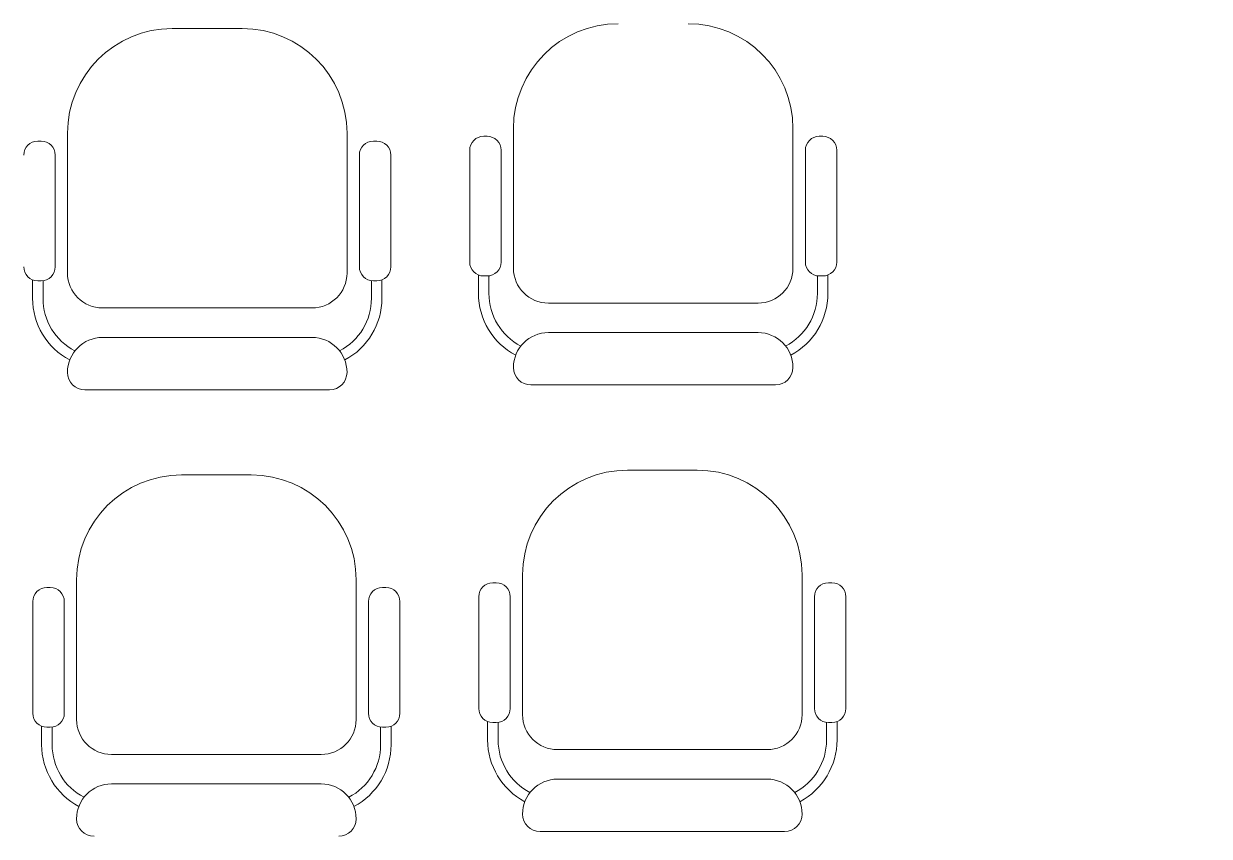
# Model space of a CAD drawing. Header units: millimetres. Extents: x -1911 to 4021, y -174 to 2851.
# Drawn here: x 1119.9 to 1303.1, y 1550.9 to 1676.5 of the extents above; entities that cross this region are included whole.
import ezdxf

# ---------------------------------------------------------------- set-up
doc = ezdxf.new("R2010")
doc.units = ezdxf.units.MM
doc.layers.add('ARREDI attrezzature - furniture', color=175, linetype='Continuous', lineweight=9)

msp = doc.modelspace()

# ---------------------------------------------------------------- linework, layer by layer
at = {"color": 2}
for radius in [700.64, 695.64]:
    msp.add_arc((919.42, 1408.43), radius, 2.45403, 177.54597, dxfattribs=at)
at = {"layer": 'ARREDI attrezzature - furniture'}
for p, q in [((1153.65, 1675.76), (1142.85, 1675.76)), ((1153.65, 1675.76), (1142.85, 1675.76)), ((1153.65, 1675.76), (1142.85, 1675.76)), ((1153.65, 1675.76), (1142.85, 1675.76)), ((1153.65, 1675.76), (1142.85, 1675.76)), ((1153.65, 1675.76), (1142.85, 1675.76)), ((1195.57, 1660.3), (1195.57, 1638.7)), ((1195.57, 1660.3), (1195.57, 1638.7)), ((1195.57, 1660.3), (1195.57, 1638.7)), ((1195.57, 1660.3), (1195.57, 1638.7)), ((1195.57, 1660.3), (1195.57, 1638.7)), ((1195.57, 1660.3), (1195.57, 1638.7)), ((1238.77, 1638.7), (1238.77, 1660.3)), ((1238.77, 1638.7), (1238.77, 1660.3)), ((1238.77, 1638.7), (1238.77, 1660.3)), ((1238.77, 1638.7), (1238.77, 1660.3)), ((1238.77, 1638.7), (1238.77, 1660.3)), ((1238.77, 1638.7), (1238.77, 1660.3)), ((1122.59, 1658.36), (1122.05, 1658.36)), ((1122.59, 1658.36), (1122.05, 1658.36)), ((1122.59, 1658.36), (1122.05, 1658.36)), ((1122.59, 1658.36), (1122.05, 1658.36)), ((1122.59, 1658.36), (1122.05, 1658.36)), ((1122.59, 1658.36), (1122.05, 1658.36)), ((1126.65, 1659.56), (1126.65, 1637.96)), ((1126.65, 1659.56), (1126.65, 1637.96)), ((1126.65, 1659.56), (1126.65, 1637.96)), ((1126.65, 1659.56), (1126.65, 1637.96)), ((1126.65, 1659.56), (1126.65, 1637.96)), ((1126.65, 1659.56), (1126.65, 1637.96)), ((1169.85, 1637.96), (1169.85, 1659.56)), ((1169.85, 1637.96), (1169.85, 1659.56)), ((1169.85, 1637.96), (1169.85, 1659.56)), ((1169.85, 1637.96), (1169.85, 1659.56)), ((1169.85, 1637.96), (1169.85, 1659.56)), ((1169.85, 1637.96), (1169.85, 1659.56)), ((1173.92, 1658.36), (1174.46, 1658.36)), ((1173.92, 1658.36), (1174.46, 1658.36)), ((1173.92, 1658.36), (1174.46, 1658.36)), ((1173.92, 1658.36), (1174.46, 1658.36)), ((1173.92, 1658.36), (1174.46, 1658.36)), ((1173.92, 1658.36), (1174.46, 1658.36)), ((1191.51, 1659.1), (1190.97, 1659.1)), ((1191.51, 1659.1), (1190.97, 1659.1)), ((1191.51, 1659.1), (1190.97, 1659.1)), ((1191.51, 1659.1), (1190.97, 1659.1)), ((1191.51, 1659.1), (1190.97, 1659.1)), ((1191.51, 1659.1), (1190.97, 1659.1)), ((1242.84, 1659.1), (1243.38, 1659.1)), ((1242.84, 1659.1), (1243.38, 1659.1)), ((1242.84, 1659.1), (1243.38, 1659.1)), ((1242.84, 1659.1), (1243.38, 1659.1)), ((1242.84, 1659.1), (1243.38, 1659.1)), ((1242.84, 1659.1), (1243.38, 1659.1)), ((1188.81, 1656.94), (1188.81, 1639.66)), ((1188.81, 1656.94), (1188.81, 1639.66)), ((1188.81, 1656.94), (1188.81, 1639.66)), ((1188.81, 1656.94), (1188.81, 1639.66)), ((1188.81, 1656.94), (1188.81, 1639.66)), ((1188.81, 1656.94), (1188.81, 1639.66)), ((1193.67, 1639.66), (1193.67, 1656.94)), ((1193.67, 1639.66), (1193.67, 1656.94)), ((1193.67, 1639.66), (1193.67, 1656.94)), ((1193.67, 1639.66), (1193.67, 1656.94)), ((1193.67, 1639.66), (1193.67, 1656.94)), ((1193.67, 1639.66), (1193.67, 1656.94)), ((1240.68, 1639.66), (1240.68, 1656.94)), ((1240.68, 1639.66), (1240.68, 1656.94)), ((1240.68, 1639.66), (1240.68, 1656.94)), ((1240.68, 1639.66), (1240.68, 1656.94)), ((1240.68, 1639.66), (1240.68, 1656.94)), ((1240.68, 1639.66), (1240.68, 1656.94)), ((1245.54, 1656.94), (1245.54, 1639.66)), ((1245.54, 1656.94), (1245.54, 1639.66)), ((1245.54, 1656.94), (1245.54, 1639.66)), ((1245.54, 1656.94), (1245.54, 1639.66)), ((1245.54, 1656.94), (1245.54, 1639.66)), ((1245.54, 1656.94), (1245.54, 1639.66)), ((1124.75, 1638.92), (1124.75, 1656.2)), ((1124.75, 1638.92), (1124.75, 1656.2)), ((1124.75, 1638.92), (1124.75, 1656.2)), ((1124.75, 1638.92), (1124.75, 1656.2)), ((1124.75, 1638.92), (1124.75, 1656.2)), ((1124.75, 1638.92), (1124.75, 1656.2)), ((1171.76, 1638.92), (1171.76, 1656.2)), ((1171.76, 1638.92), (1171.76, 1656.2)), ((1171.76, 1638.92), (1171.76, 1656.2)), ((1171.76, 1638.92), (1171.76, 1656.2)), ((1171.76, 1638.92), (1171.76, 1656.2)), ((1171.76, 1638.92), (1171.76, 1656.2)), ((1176.62, 1656.2), (1176.62, 1638.92)), ((1176.62, 1656.2), (1176.62, 1638.92)), ((1176.62, 1656.2), (1176.62, 1638.92)), ((1176.62, 1656.2), (1176.62, 1638.92)), ((1176.62, 1656.2), (1176.62, 1638.92)), ((1176.62, 1656.2), (1176.62, 1638.92)), ((1121.25, 1634.06), (1121.25, 1636.91)), ((1121.25, 1634.06), (1121.25, 1636.91)), ((1121.25, 1634.06), (1121.25, 1636.91)), ((1121.25, 1634.06), (1121.25, 1636.91)), ((1121.25, 1634.06), (1121.25, 1636.91)), ((1121.25, 1634.06), (1121.25, 1636.91)), ((1122.05, 1636.76), (1122.59, 1636.76)), ((1122.05, 1636.76), (1122.59, 1636.76)), ((1122.05, 1636.76), (1122.59, 1636.76)), ((1122.05, 1636.76), (1122.59, 1636.76)), ((1122.05, 1636.76), (1122.59, 1636.76)), ((1122.05, 1636.76), (1122.59, 1636.76)), ((1122.87, 1634.06), (1122.87, 1636.78)), ((1122.87, 1634.06), (1122.87, 1636.78)), ((1122.87, 1634.06), (1122.87, 1636.78)), ((1122.87, 1634.06), (1122.87, 1636.78)), ((1122.87, 1634.06), (1122.87, 1636.78)), ((1122.87, 1634.06), (1122.87, 1636.78)), ((1173.63, 1634.06), (1173.63, 1636.78)), ((1173.63, 1634.06), (1173.63, 1636.78)), ((1173.63, 1634.06), (1173.63, 1636.78)), ((1173.63, 1634.06), (1173.63, 1636.78)), ((1173.63, 1634.06), (1173.63, 1636.78)), ((1173.63, 1634.06), (1173.63, 1636.78)), ((1174.46, 1636.76), (1173.92, 1636.76)), ((1174.46, 1636.76), (1173.92, 1636.76)), ((1174.46, 1636.76), (1173.92, 1636.76)), ((1174.46, 1636.76), (1173.92, 1636.76)), ((1174.46, 1636.76), (1173.92, 1636.76)), ((1174.46, 1636.76), (1173.92, 1636.76)), ((1175.25, 1634.06), (1175.25, 1636.91)), ((1175.25, 1634.06), (1175.25, 1636.91)), ((1175.25, 1634.06), (1175.25, 1636.91)), ((1175.25, 1634.06), (1175.25, 1636.91)), ((1175.25, 1634.06), (1175.25, 1636.91)), ((1175.25, 1634.06), (1175.25, 1636.91)), ((1190.17, 1634.8), (1190.17, 1637.65)), ((1190.17, 1634.8), (1190.17, 1637.65)), ((1190.17, 1634.8), (1190.17, 1637.65)), ((1190.17, 1634.8), (1190.17, 1637.65)), ((1190.17, 1634.8), (1190.17, 1637.65)), ((1190.17, 1634.8), (1190.17, 1637.65)), ((1190.97, 1637.5), (1191.51, 1637.5)), ((1190.97, 1637.5), (1191.51, 1637.5)), ((1190.97, 1637.5), (1191.51, 1637.5)), ((1190.97, 1637.5), (1191.51, 1637.5)), ((1190.97, 1637.5), (1191.51, 1637.5)), ((1190.97, 1637.5), (1191.51, 1637.5)), ((1191.79, 1634.8), (1191.79, 1637.52)), ((1191.79, 1634.8), (1191.79, 1637.52)), ((1191.79, 1634.8), (1191.79, 1637.52)), ((1191.79, 1634.8), (1191.79, 1637.52)), ((1191.79, 1634.8), (1191.79, 1637.52)), ((1191.79, 1634.8), (1191.79, 1637.52)), ((1242.55, 1634.8), (1242.55, 1637.52)), ((1242.55, 1634.8), (1242.55, 1637.52)), ((1242.55, 1634.8), (1242.55, 1637.52)), ((1242.55, 1634.8), (1242.55, 1637.52)), ((1242.55, 1634.8), (1242.55, 1637.52)), ((1242.55, 1634.8), (1242.55, 1637.52)), ((1243.38, 1637.5), (1242.84, 1637.5)), ((1243.38, 1637.5), (1242.84, 1637.5)), ((1243.38, 1637.5), (1242.84, 1637.5)), ((1243.38, 1637.5), (1242.84, 1637.5)), ((1243.38, 1637.5), (1242.84, 1637.5)), ((1243.38, 1637.5), (1242.84, 1637.5)), ((1244.17, 1634.8), (1244.17, 1637.65)), ((1244.17, 1634.8), (1244.17, 1637.65)), ((1244.17, 1634.8), (1244.17, 1637.65)), ((1244.17, 1634.8), (1244.17, 1637.65)), ((1244.17, 1634.8), (1244.17, 1637.65)), ((1244.17, 1634.8), (1244.17, 1637.65)), ((1132.05, 1632.56), (1164.45, 1632.56)), ((1132.05, 1632.56), (1164.45, 1632.56)), ((1132.05, 1632.56), (1164.45, 1632.56)), ((1132.05, 1632.56), (1164.45, 1632.56)), ((1132.05, 1632.56), (1164.45, 1632.56)), ((1132.05, 1632.56), (1164.45, 1632.56)), ((1200.97, 1633.3), (1233.37, 1633.3)), ((1200.97, 1633.3), (1233.37, 1633.3)), ((1200.97, 1633.3), (1233.37, 1633.3)), ((1200.97, 1633.3), (1233.37, 1633.3)), ((1200.97, 1633.3), (1233.37, 1633.3)), ((1200.97, 1633.3), (1233.37, 1633.3)), ((1164.45, 1628), (1132.05, 1628)), ((1164.45, 1628), (1132.05, 1628)), ((1164.45, 1628), (1132.05, 1628)), ((1164.45, 1628), (1132.05, 1628)), ((1164.45, 1628), (1132.05, 1628)), ((1164.45, 1628), (1132.05, 1628)), ((1233.37, 1628.75), (1200.97, 1628.75)), ((1233.37, 1628.75), (1200.97, 1628.75)), ((1233.37, 1628.75), (1200.97, 1628.75)), ((1233.37, 1628.75), (1200.97, 1628.75)), ((1233.37, 1628.75), (1200.97, 1628.75)), ((1233.37, 1628.75), (1200.97, 1628.75)), ((1195.57, 1623.35), (1195.57, 1623.35)), ((1195.57, 1623.35), (1195.57, 1623.35)), ((1195.57, 1623.35), (1195.57, 1623.35)), ((1195.57, 1623.35), (1195.57, 1623.35)), ((1195.57, 1623.35), (1195.57, 1623.35)), ((1195.57, 1623.35), (1195.57, 1623.35)), ((1238.77, 1623.35), (1238.77, 1623.35)), ((1238.77, 1623.35), (1238.77, 1623.35)), ((1238.77, 1623.35), (1238.77, 1623.35)), ((1238.77, 1623.35), (1238.77, 1623.35)), ((1238.77, 1623.35), (1238.77, 1623.35)), ((1238.77, 1623.35), (1238.77, 1623.35)), ((1126.65, 1622.6), (1126.65, 1622.6)), ((1126.65, 1622.6), (1126.65, 1622.6)), ((1126.65, 1622.6), (1126.65, 1622.6)), ((1169.85, 1622.6), (1169.85, 1622.6)), ((1169.85, 1622.6), (1169.85, 1622.6)), ((1169.85, 1622.6), (1169.85, 1622.6)), ((1129.35, 1619.9), (1167.15, 1619.9)), ((1129.35, 1619.9), (1167.15, 1619.9)), ((1129.35, 1619.9), (1167.15, 1619.9)), ((1129.35, 1619.9), (1167.15, 1619.9)), ((1198.27, 1620.65), (1236.07, 1620.65)), ((1198.27, 1620.65), (1236.07, 1620.65)), ((1198.27, 1620.65), (1236.07, 1620.65)), ((1198.27, 1620.65), (1236.07, 1620.65)), ((1223.98, 1607.48), (1213.18, 1607.48)), ((1223.98, 1607.48), (1213.18, 1607.48)), ((1223.98, 1607.48), (1213.18, 1607.48)), ((1223.98, 1607.48), (1213.18, 1607.48)), ((1223.98, 1607.48), (1213.18, 1607.48)), ((1223.98, 1607.48), (1213.18, 1607.48)), ((1155.06, 1606.74), (1144.26, 1606.74)), ((1155.06, 1606.74), (1144.26, 1606.74)), ((1155.06, 1606.74), (1144.26, 1606.74)), ((1155.06, 1606.74), (1144.26, 1606.74)), ((1155.06, 1606.74), (1144.26, 1606.74)), ((1155.06, 1606.74), (1144.26, 1606.74)), ((1128.06, 1590.54), (1128.06, 1568.94)), ((1128.06, 1590.54), (1128.06, 1568.94)), ((1128.06, 1590.54), (1128.06, 1568.94)), ((1128.06, 1590.54), (1128.06, 1568.94)), ((1128.06, 1590.54), (1128.06, 1568.94)), ((1128.06, 1590.54), (1128.06, 1568.94)), ((1171.26, 1568.94), (1171.26, 1590.54)), ((1171.26, 1568.94), (1171.26, 1590.54)), ((1171.26, 1568.94), (1171.26, 1590.54)), ((1171.26, 1568.94), (1171.26, 1590.54)), ((1171.26, 1568.94), (1171.26, 1590.54)), ((1171.26, 1568.94), (1171.26, 1590.54)), ((1196.98, 1591.28), (1196.98, 1569.68)), ((1196.98, 1591.28), (1196.98, 1569.68)), ((1196.98, 1591.28), (1196.98, 1569.68)), ((1196.98, 1591.28), (1196.98, 1569.68)), ((1196.98, 1591.28), (1196.98, 1569.68)), ((1196.98, 1591.28), (1196.98, 1569.68)), ((1240.18, 1569.68), (1240.18, 1591.28)), ((1240.18, 1569.68), (1240.18, 1591.28)), ((1240.18, 1569.68), (1240.18, 1591.28)), ((1240.18, 1569.68), (1240.18, 1591.28)), ((1240.18, 1569.68), (1240.18, 1591.28)), ((1240.18, 1569.68), (1240.18, 1591.28)), ((1124, 1589.34), (1123.46, 1589.34)), ((1124, 1589.34), (1123.46, 1589.34)), ((1124, 1589.34), (1123.46, 1589.34)), ((1124, 1589.34), (1123.46, 1589.34)), ((1124, 1589.34), (1123.46, 1589.34)), ((1124, 1589.34), (1123.46, 1589.34)), ((1175.33, 1589.34), (1175.87, 1589.34)), ((1175.33, 1589.34), (1175.87, 1589.34)), ((1175.33, 1589.34), (1175.87, 1589.34)), ((1175.33, 1589.34), (1175.87, 1589.34)), ((1175.33, 1589.34), (1175.87, 1589.34)), ((1175.33, 1589.34), (1175.87, 1589.34)), ((1192.92, 1590.08), (1192.38, 1590.08)), ((1192.92, 1590.08), (1192.38, 1590.08)), ((1192.92, 1590.08), (1192.38, 1590.08)), ((1192.92, 1590.08), (1192.38, 1590.08)), ((1192.92, 1590.08), (1192.38, 1590.08)), ((1192.92, 1590.08), (1192.38, 1590.08)), ((1244.25, 1590.08), (1244.79, 1590.08)), ((1244.25, 1590.08), (1244.79, 1590.08)), ((1244.25, 1590.08), (1244.79, 1590.08)), ((1244.25, 1590.08), (1244.79, 1590.08)), ((1244.25, 1590.08), (1244.79, 1590.08)), ((1244.25, 1590.08), (1244.79, 1590.08)), ((1121.3, 1587.18), (1121.3, 1569.9)), ((1121.3, 1587.18), (1121.3, 1569.9)), ((1121.3, 1587.18), (1121.3, 1569.9)), ((1121.3, 1587.18), (1121.3, 1569.9)), ((1121.3, 1587.18), (1121.3, 1569.9)), ((1121.3, 1587.18), (1121.3, 1569.9)), ((1126.16, 1569.9), (1126.16, 1587.18)), ((1126.16, 1569.9), (1126.16, 1587.18)), ((1126.16, 1569.9), (1126.16, 1587.18)), ((1126.16, 1569.9), (1126.16, 1587.18)), ((1126.16, 1569.9), (1126.16, 1587.18)), ((1126.16, 1569.9), (1126.16, 1587.18)), ((1173.17, 1569.9), (1173.17, 1587.18)), ((1173.17, 1569.9), (1173.17, 1587.18)), ((1173.17, 1569.9), (1173.17, 1587.18)), ((1173.17, 1569.9), (1173.17, 1587.18)), ((1173.17, 1569.9), (1173.17, 1587.18)), ((1173.17, 1569.9), (1173.17, 1587.18)), ((1178.03, 1587.18), (1178.03, 1569.9)), ((1178.03, 1587.18), (1178.03, 1569.9)), ((1178.03, 1587.18), (1178.03, 1569.9)), ((1178.03, 1587.18), (1178.03, 1569.9)), ((1178.03, 1587.18), (1178.03, 1569.9)), ((1178.03, 1587.18), (1178.03, 1569.9)), ((1190.22, 1587.92), (1190.22, 1570.64)), ((1190.22, 1587.92), (1190.22, 1570.64)), ((1190.22, 1587.92), (1190.22, 1570.64)), ((1190.22, 1587.92), (1190.22, 1570.64)), ((1190.22, 1587.92), (1190.22, 1570.64)), ((1190.22, 1587.92), (1190.22, 1570.64)), ((1195.08, 1570.64), (1195.08, 1587.92)), ((1195.08, 1570.64), (1195.08, 1587.92)), ((1195.08, 1570.64), (1195.08, 1587.92)), ((1195.08, 1570.64), (1195.08, 1587.92)), ((1195.08, 1570.64), (1195.08, 1587.92)), ((1195.08, 1570.64), (1195.08, 1587.92)), ((1242.09, 1570.64), (1242.09, 1587.92)), ((1242.09, 1570.64), (1242.09, 1587.92)), ((1242.09, 1570.64), (1242.09, 1587.92)), ((1242.09, 1570.64), (1242.09, 1587.92)), ((1242.09, 1570.64), (1242.09, 1587.92)), ((1242.09, 1570.64), (1242.09, 1587.92)), ((1246.95, 1587.92), (1246.95, 1570.64)), ((1246.95, 1587.92), (1246.95, 1570.64)), ((1246.95, 1587.92), (1246.95, 1570.64)), ((1246.95, 1587.92), (1246.95, 1570.64)), ((1246.95, 1587.92), (1246.95, 1570.64)), ((1246.95, 1587.92), (1246.95, 1570.64)), ((1191.58, 1565.78), (1191.58, 1568.63)), ((1191.58, 1565.78), (1191.58, 1568.63)), ((1191.58, 1565.78), (1191.58, 1568.63)), ((1191.58, 1565.78), (1191.58, 1568.63)), ((1191.58, 1565.78), (1191.58, 1568.63)), ((1191.58, 1565.78), (1191.58, 1568.63)), ((1192.38, 1568.48), (1192.92, 1568.48)), ((1192.38, 1568.48), (1192.92, 1568.48)), ((1192.38, 1568.48), (1192.92, 1568.48)), ((1192.38, 1568.48), (1192.92, 1568.48)), ((1192.38, 1568.48), (1192.92, 1568.48)), ((1192.38, 1568.48), (1192.92, 1568.48)), ((1193.2, 1565.78), (1193.2, 1568.5)), ((1193.2, 1565.78), (1193.2, 1568.5)), ((1193.2, 1565.78), (1193.2, 1568.5)), ((1193.2, 1565.78), (1193.2, 1568.5)), ((1193.2, 1565.78), (1193.2, 1568.5)), ((1193.2, 1565.78), (1193.2, 1568.5)), ((1243.96, 1565.78), (1243.96, 1568.5)), ((1243.96, 1565.78), (1243.96, 1568.5)), ((1243.96, 1565.78), (1243.96, 1568.5)), ((1243.96, 1565.78), (1243.96, 1568.5)), ((1243.96, 1565.78), (1243.96, 1568.5)), ((1243.96, 1565.78), (1243.96, 1568.5)), ((1244.79, 1568.48), (1244.25, 1568.48)), ((1244.79, 1568.48), (1244.25, 1568.48)), ((1244.79, 1568.48), (1244.25, 1568.48)), ((1244.79, 1568.48), (1244.25, 1568.48)), ((1244.79, 1568.48), (1244.25, 1568.48)), ((1244.79, 1568.48), (1244.25, 1568.48)), ((1245.58, 1565.78), (1245.58, 1568.63)), ((1245.58, 1565.78), (1245.58, 1568.63)), ((1245.58, 1565.78), (1245.58, 1568.63)), ((1245.58, 1565.78), (1245.58, 1568.63)), ((1245.58, 1565.78), (1245.58, 1568.63)), ((1245.58, 1565.78), (1245.58, 1568.63)), ((1122.66, 1565.04), (1122.66, 1567.89)), ((1122.66, 1565.04), (1122.66, 1567.89)), ((1122.66, 1565.04), (1122.66, 1567.89)), ((1122.66, 1565.04), (1122.66, 1567.89)), ((1122.66, 1565.04), (1122.66, 1567.89)), ((1122.66, 1565.04), (1122.66, 1567.89)), ((1123.46, 1567.74), (1124, 1567.74)), ((1123.46, 1567.74), (1124, 1567.74)), ((1123.46, 1567.74), (1124, 1567.74)), ((1123.46, 1567.74), (1124, 1567.74)), ((1123.46, 1567.74), (1124, 1567.74)), ((1123.46, 1567.74), (1124, 1567.74)), ((1124.28, 1565.04), (1124.28, 1567.76)), ((1124.28, 1565.04), (1124.28, 1567.76)), ((1124.28, 1565.04), (1124.28, 1567.76)), ((1124.28, 1565.04), (1124.28, 1567.76)), ((1124.28, 1565.04), (1124.28, 1567.76)), ((1124.28, 1565.04), (1124.28, 1567.76)), ((1175.04, 1565.04), (1175.04, 1567.76)), ((1175.04, 1565.04), (1175.04, 1567.76)), ((1175.04, 1565.04), (1175.04, 1567.76)), ((1175.04, 1565.04), (1175.04, 1567.76)), ((1175.04, 1565.04), (1175.04, 1567.76)), ((1175.04, 1565.04), (1175.04, 1567.76)), ((1175.87, 1567.74), (1175.33, 1567.74)), ((1175.87, 1567.74), (1175.33, 1567.74)), ((1175.87, 1567.74), (1175.33, 1567.74)), ((1175.87, 1567.74), (1175.33, 1567.74)), ((1175.87, 1567.74), (1175.33, 1567.74)), ((1175.87, 1567.74), (1175.33, 1567.74)), ((1176.66, 1565.04), (1176.66, 1567.89)), ((1176.66, 1565.04), (1176.66, 1567.89)), ((1176.66, 1565.04), (1176.66, 1567.89)), ((1176.66, 1565.04), (1176.66, 1567.89)), ((1176.66, 1565.04), (1176.66, 1567.89)), ((1176.66, 1565.04), (1176.66, 1567.89)), ((1133.46, 1563.54), (1165.86, 1563.54)), ((1133.46, 1563.54), (1165.86, 1563.54)), ((1133.46, 1563.54), (1165.86, 1563.54)), ((1133.46, 1563.54), (1165.86, 1563.54)), ((1133.46, 1563.54), (1165.86, 1563.54)), ((1133.46, 1563.54), (1165.86, 1563.54)), ((1202.38, 1564.28), (1234.78, 1564.28)), ((1202.38, 1564.28), (1234.78, 1564.28)), ((1202.38, 1564.28), (1234.78, 1564.28)), ((1202.38, 1564.28), (1234.78, 1564.28)), ((1202.38, 1564.28), (1234.78, 1564.28)), ((1202.38, 1564.28), (1234.78, 1564.28)), ((1234.78, 1559.72), (1202.38, 1559.72)), ((1234.78, 1559.72), (1202.38, 1559.72)), ((1234.78, 1559.72), (1202.38, 1559.72)), ((1234.78, 1559.72), (1202.38, 1559.72)), ((1234.78, 1559.72), (1202.38, 1559.72)), ((1234.78, 1559.72), (1202.38, 1559.72)), ((1165.86, 1558.98), (1133.46, 1558.98)), ((1165.86, 1558.98), (1133.46, 1558.98)), ((1165.86, 1558.98), (1133.46, 1558.98)), ((1165.86, 1558.98), (1133.46, 1558.98)), ((1165.86, 1558.98), (1133.46, 1558.98)), ((1165.86, 1558.98), (1133.46, 1558.98)), ((1196.98, 1554.32), (1196.98, 1554.32)), ((1196.98, 1554.32), (1196.98, 1554.32)), ((1196.98, 1554.32), (1196.98, 1554.32)), ((1196.98, 1554.32), (1196.98, 1554.32)), ((1196.98, 1554.32), (1196.98, 1554.32)), ((1196.98, 1554.32), (1196.98, 1554.32)), ((1240.18, 1554.32), (1240.18, 1554.32)), ((1240.18, 1554.32), (1240.18, 1554.32)), ((1240.18, 1554.32), (1240.18, 1554.32)), ((1240.18, 1554.32), (1240.18, 1554.32)), ((1240.18, 1554.32), (1240.18, 1554.32)), ((1240.18, 1554.32), (1240.18, 1554.32)), ((1128.06, 1553.58), (1128.06, 1553.58)), ((1128.06, 1553.58), (1128.06, 1553.58)), ((1128.06, 1553.58), (1128.06, 1553.58)), ((1171.26, 1553.58), (1171.26, 1553.58)), ((1171.26, 1553.58), (1171.26, 1553.58)), ((1171.26, 1553.58), (1171.26, 1553.58)), ((1199.68, 1551.62), (1237.48, 1551.62)), ((1199.68, 1551.62), (1237.48, 1551.62)), ((1199.68, 1551.62), (1237.48, 1551.62)), ((1199.68, 1551.62), (1237.48, 1551.62))]:
    msp.add_line(p, q, dxfattribs=at)
for centre, radius, start, end in [((1211.77, 1660.3), 16.2, 90, 180), ((1211.77, 1660.3), 16.2, 90, 180), ((1211.77, 1660.3), 16.2, 90, 180), ((1211.77, 1660.3), 16.2, 90, 180), ((1211.77, 1660.3), 16.2, 90, 180), ((1211.77, 1660.3), 16.2, 90, 180), ((1222.57, 1660.3), 16.2, 0, 90), ((1222.57, 1660.3), 16.2, 0, 90), ((1222.57, 1660.3), 16.2, 0, 90), ((1222.57, 1660.3), 16.2, 0, 90), ((1222.57, 1660.3), 16.2, 0, 90), ((1222.57, 1660.3), 16.2, 0, 90), ((1142.85, 1659.56), 16.2, 90, 180), ((1142.85, 1659.56), 16.2, 90, 180), ((1142.85, 1659.56), 16.2, 90, 180), ((1142.85, 1659.56), 16.2, 90, 180), ((1142.85, 1659.56), 16.2, 90, 180), ((1142.85, 1659.56), 16.2, 90, 180), ((1153.65, 1659.56), 16.2, 0, 90), ((1153.65, 1659.56), 16.2, 0, 90), ((1153.65, 1659.56), 16.2, 0, 90), ((1153.65, 1659.56), 16.2, 0, 90), ((1153.65, 1659.56), 16.2, 0, 90), ((1153.65, 1659.56), 16.2, 0, 90), ((1122.05, 1656.2), 2.16, 90, 180), ((1122.05, 1656.2), 2.16, 90, 180), ((1122.05, 1656.2), 2.16, 90, 180), ((1122.05, 1656.2), 2.16, 90, 180), ((1122.05, 1656.2), 2.16, 90, 180), ((1122.05, 1656.2), 2.16, 90, 180), ((1122.59, 1656.2), 2.16, 0, 90), ((1122.59, 1656.2), 2.16, 0, 90), ((1122.59, 1656.2), 2.16, 0, 90), ((1122.59, 1656.2), 2.16, 0, 90), ((1122.59, 1656.2), 2.16, 0, 90), ((1122.59, 1656.2), 2.16, 0, 90), ((1173.92, 1656.2), 2.16, 90, 180), ((1173.92, 1656.2), 2.16, 90, 180), ((1173.92, 1656.2), 2.16, 90, 180), ((1173.92, 1656.2), 2.16, 90, 180), ((1173.92, 1656.2), 2.16, 90, 180), ((1173.92, 1656.2), 2.16, 90, 180), ((1174.46, 1656.2), 2.16, 0, 90), ((1174.46, 1656.2), 2.16, 0, 90), ((1174.46, 1656.2), 2.16, 0, 90), ((1174.46, 1656.2), 2.16, 0, 90), ((1174.46, 1656.2), 2.16, 0, 90), ((1174.46, 1656.2), 2.16, 0, 90), ((1190.97, 1656.94), 2.16, 90, 180), ((1190.97, 1656.94), 2.16, 90, 180), ((1190.97, 1656.94), 2.16, 90, 180), ((1190.97, 1656.94), 2.16, 90, 180), ((1190.97, 1656.94), 2.16, 90, 180), ((1190.97, 1656.94), 2.16, 90, 180), ((1191.51, 1656.94), 2.16, 0, 90), ((1191.51, 1656.94), 2.16, 0, 90), ((1191.51, 1656.94), 2.16, 0, 90), ((1191.51, 1656.94), 2.16, 0, 90), ((1191.51, 1656.94), 2.16, 0, 90), ((1191.51, 1656.94), 2.16, 0, 90), ((1242.84, 1656.94), 2.16, 90, 180), ((1242.84, 1656.94), 2.16, 90, 180), ((1242.84, 1656.94), 2.16, 90, 180), ((1242.84, 1656.94), 2.16, 90, 180), ((1242.84, 1656.94), 2.16, 90, 180), ((1242.84, 1656.94), 2.16, 90, 180), ((1243.38, 1656.94), 2.16, 0, 90), ((1243.38, 1656.94), 2.16, 0, 90), ((1243.38, 1656.94), 2.16, 0, 90), ((1243.38, 1656.94), 2.16, 0, 90), ((1243.38, 1656.94), 2.16, 0, 90), ((1243.38, 1656.94), 2.16, 0, 90), ((1122.05, 1638.92), 2.16, 180, 270), ((1122.05, 1638.92), 2.16, 180, 270), ((1122.05, 1638.92), 2.16, 180, 270), ((1122.05, 1638.92), 2.16, 180, 270), ((1122.05, 1638.92), 2.16, 180, 270), ((1122.05, 1638.92), 2.16, 180, 270), ((1122.59, 1638.92), 2.16, 270, 0), ((1122.59, 1638.92), 2.16, 270, 0), ((1122.59, 1638.92), 2.16, 270, 0), ((1122.59, 1638.92), 2.16, 270, 0), ((1122.59, 1638.92), 2.16, 270, 0), ((1122.59, 1638.92), 2.16, 270, 0), ((1173.92, 1638.92), 2.16, 180, 270), ((1173.92, 1638.92), 2.16, 180, 270), ((1173.92, 1638.92), 2.16, 180, 270), ((1173.92, 1638.92), 2.16, 180, 270), ((1173.92, 1638.92), 2.16, 180, 270), ((1173.92, 1638.92), 2.16, 180, 270), ((1174.46, 1638.92), 2.16, 270, 0), ((1174.46, 1638.92), 2.16, 270, 0), ((1174.46, 1638.92), 2.16, 270, 0), ((1174.46, 1638.92), 2.16, 270, 0), ((1174.46, 1638.92), 2.16, 270, 0), ((1174.46, 1638.92), 2.16, 270, 0), ((1190.97, 1639.66), 2.16, 180, 270), ((1190.97, 1639.66), 2.16, 180, 270), ((1190.97, 1639.66), 2.16, 180, 270), ((1190.97, 1639.66), 2.16, 180, 270), ((1190.97, 1639.66), 2.16, 180, 270), ((1190.97, 1639.66), 2.16, 180, 270), ((1191.51, 1639.66), 2.16, 270, 0), ((1191.51, 1639.66), 2.16, 270, 0), ((1191.51, 1639.66), 2.16, 270, 0), ((1191.51, 1639.66), 2.16, 270, 0), ((1191.51, 1639.66), 2.16, 270, 0), ((1191.51, 1639.66), 2.16, 270, 0), ((1200.97, 1638.7), 5.4, 180, 270), ((1200.97, 1638.7), 5.4, 180, 270), ((1200.97, 1638.7), 5.4, 180, 270), ((1200.97, 1638.7), 5.4, 180, 270), ((1200.97, 1638.7), 5.4, 180, 270), ((1200.97, 1638.7), 5.4, 180, 270), ((1233.37, 1638.7), 5.4, 270, 360), ((1233.37, 1638.7), 5.4, 270, 360), ((1233.37, 1638.7), 5.4, 270, 360), ((1233.37, 1638.7), 5.4, 270, 360), ((1233.37, 1638.7), 5.4, 270, 360), ((1233.37, 1638.7), 5.4, 270, 360), ((1242.84, 1639.66), 2.16, 180, 270), ((1242.84, 1639.66), 2.16, 180, 270), ((1242.84, 1639.66), 2.16, 180, 270), ((1242.84, 1639.66), 2.16, 180, 270), ((1242.84, 1639.66), 2.16, 180, 270), ((1242.84, 1639.66), 2.16, 180, 270), ((1243.38, 1639.66), 2.16, 270, 0), ((1243.38, 1639.66), 2.16, 270, 0), ((1243.38, 1639.66), 2.16, 270, 0), ((1243.38, 1639.66), 2.16, 270, 0), ((1243.38, 1639.66), 2.16, 270, 0), ((1243.38, 1639.66), 2.16, 270, 0), ((1132.05, 1637.96), 5.4, 180, 270), ((1132.05, 1637.96), 5.4, 180, 270), ((1132.05, 1637.96), 5.4, 180, 270), ((1132.05, 1637.96), 5.4, 180, 270), ((1132.05, 1637.96), 5.4, 180, 270), ((1132.05, 1637.96), 5.4, 180, 270), ((1164.45, 1637.96), 5.4, 270, 360), ((1164.45, 1637.96), 5.4, 270, 360), ((1164.45, 1637.96), 5.4, 270, 360), ((1164.45, 1637.96), 5.4, 270, 360), ((1164.45, 1637.96), 5.4, 270, 360), ((1164.45, 1637.96), 5.4, 270, 360), ((1200.97, 1634.8), 10.8, 180, 242.1194), ((1200.97, 1634.8), 10.8, 180, 242.1194), ((1200.97, 1634.8), 10.8, 180, 242.1194), ((1200.97, 1634.8), 10.8, 180, 242.1194), ((1200.97, 1634.8), 10.8, 180, 242.1194), ((1200.97, 1634.8), 10.8, 180, 242.1194), ((1200.97, 1634.8), 9.18, 180, 242.3805), ((1200.97, 1634.8), 9.18, 180, 242.3805), ((1200.97, 1634.8), 9.18, 180, 242.3805), ((1200.97, 1634.8), 9.18, 180, 242.3805), ((1200.97, 1634.8), 9.18, 180, 242.3805), ((1200.97, 1634.8), 9.18, 180, 242.3805), ((1233.37, 1634.8), 9.18, 297.6195, 0), ((1233.37, 1634.8), 9.18, 297.6195, 0), ((1233.37, 1634.8), 9.18, 297.6195, 0), ((1233.37, 1634.8), 9.18, 297.6195, 0), ((1233.37, 1634.8), 9.18, 297.6195, 0), ((1233.37, 1634.8), 9.18, 297.6195, 0), ((1233.37, 1634.8), 10.8, 297.8806, 0), ((1233.37, 1634.8), 10.8, 297.8806, 0), ((1233.37, 1634.8), 10.8, 297.8806, 0), ((1233.37, 1634.8), 10.8, 297.8806, 0), ((1233.37, 1634.8), 10.8, 297.8806, 0), ((1233.37, 1634.8), 10.8, 297.8806, 0), ((1132.05, 1634.06), 10.8, 180, 242.1194), ((1132.05, 1634.06), 10.8, 180, 242.1194), ((1132.05, 1634.06), 10.8, 180, 242.1194), ((1132.05, 1634.06), 10.8, 180, 242.1194), ((1132.05, 1634.06), 10.8, 180, 242.1194), ((1132.05, 1634.06), 10.8, 180, 242.1194), ((1132.05, 1634.06), 9.18, 180, 242.3805), ((1132.05, 1634.06), 9.18, 180, 242.3805), ((1132.05, 1634.06), 9.18, 180, 242.3805), ((1132.05, 1634.06), 9.18, 180, 242.3805), ((1132.05, 1634.06), 9.18, 180, 242.3805), ((1132.05, 1634.06), 9.18, 180, 242.3805), ((1164.45, 1634.06), 9.18, 297.6195, 0), ((1164.45, 1634.06), 9.18, 297.6195, 0), ((1164.45, 1634.06), 9.18, 297.6195, 0), ((1164.45, 1634.06), 9.18, 297.6195, 0), ((1164.45, 1634.06), 9.18, 297.6195, 0), ((1164.45, 1634.06), 9.18, 297.6195, 0), ((1164.45, 1634.06), 10.8, 297.8806, 0), ((1164.45, 1634.06), 10.8, 297.8806, 0), ((1164.45, 1634.06), 10.8, 297.8806, 0), ((1164.45, 1634.06), 10.8, 297.8806, 0), ((1164.45, 1634.06), 10.8, 297.8806, 0), ((1164.45, 1634.06), 10.8, 297.8806, 0), ((1132.05, 1622.6), 5.4, 90, 180), ((1132.05, 1622.6), 5.4, 90, 180), ((1132.05, 1622.6), 5.4, 90, 180), ((1132.05, 1622.6), 5.4, 90, 180), ((1132.05, 1622.6), 5.4, 90, 180), ((1132.05, 1622.6), 5.4, 90, 180), ((1164.45, 1622.6), 5.4, 0, 90), ((1164.45, 1622.6), 5.4, 0, 90), ((1164.45, 1622.6), 5.4, 0, 90), ((1164.45, 1622.6), 5.4, 0, 90), ((1164.45, 1622.6), 5.4, 0, 90), ((1164.45, 1622.6), 5.4, 0, 90), ((1200.97, 1623.35), 5.4, 90, 180), ((1200.97, 1623.35), 5.4, 90, 180), ((1200.97, 1623.35), 5.4, 90, 180), ((1200.97, 1623.35), 5.4, 90, 180), ((1200.97, 1623.35), 5.4, 90, 180), ((1200.97, 1623.35), 5.4, 90, 180), ((1233.37, 1623.35), 5.4, 0, 90), ((1233.37, 1623.35), 5.4, 0, 90), ((1233.37, 1623.35), 5.4, 0, 90), ((1233.37, 1623.35), 5.4, 0, 90), ((1233.37, 1623.35), 5.4, 0, 90), ((1233.37, 1623.35), 5.4, 0, 90), ((1198.27, 1623.35), 2.7, 180, 270), ((1198.27, 1623.35), 2.7, 180, 270), ((1198.27, 1623.35), 2.7, 180, 270), ((1198.27, 1623.35), 2.7, 180, 270), ((1198.27, 1623.35), 2.7, 180, 270), ((1198.27, 1623.35), 2.7, 180, 270), ((1236.07, 1623.35), 2.7, 270, 360), ((1236.07, 1623.35), 2.7, 270, 360), ((1236.07, 1623.35), 2.7, 270, 360), ((1236.07, 1623.35), 2.7, 270, 360), ((1236.07, 1623.35), 2.7, 270, 360), ((1236.07, 1623.35), 2.7, 270, 360), ((1129.35, 1622.6), 2.7, 180, 270), ((1129.35, 1622.6), 2.7, 180, 270), ((1129.35, 1622.6), 2.7, 180, 270), ((1129.35, 1622.6), 2.7, 180, 270), ((1167.15, 1622.6), 2.7, 270, 360), ((1167.15, 1622.6), 2.7, 270, 360), ((1167.15, 1622.6), 2.7, 270, 360), ((1167.15, 1622.6), 2.7, 270, 360), ((1213.18, 1591.28), 16.2, 90, 180), ((1213.18, 1591.28), 16.2, 90, 180), ((1213.18, 1591.28), 16.2, 90, 180), ((1213.18, 1591.28), 16.2, 90, 180), ((1213.18, 1591.28), 16.2, 90, 180), ((1213.18, 1591.28), 16.2, 90, 180), ((1223.98, 1591.28), 16.2, 0, 90), ((1223.98, 1591.28), 16.2, 0, 90), ((1223.98, 1591.28), 16.2, 0, 90), ((1223.98, 1591.28), 16.2, 0, 90), ((1223.98, 1591.28), 16.2, 0, 90), ((1223.98, 1591.28), 16.2, 0, 90), ((1144.26, 1590.54), 16.2, 90, 180), ((1144.26, 1590.54), 16.2, 90, 180), ((1144.26, 1590.54), 16.2, 90, 180), ((1144.26, 1590.54), 16.2, 90, 180), ((1144.26, 1590.54), 16.2, 90, 180), ((1144.26, 1590.54), 16.2, 90, 180), ((1155.06, 1590.54), 16.2, 0, 90), ((1155.06, 1590.54), 16.2, 0, 90), ((1155.06, 1590.54), 16.2, 0, 90), ((1155.06, 1590.54), 16.2, 0, 90), ((1155.06, 1590.54), 16.2, 0, 90), ((1155.06, 1590.54), 16.2, 0, 90), ((1123.46, 1587.18), 2.16, 90, 180), ((1123.46, 1587.18), 2.16, 90, 180), ((1123.46, 1587.18), 2.16, 90, 180), ((1123.46, 1587.18), 2.16, 90, 180), ((1123.46, 1587.18), 2.16, 90, 180), ((1123.46, 1587.18), 2.16, 90, 180), ((1124, 1587.18), 2.16, 0, 90), ((1124, 1587.18), 2.16, 0, 90), ((1124, 1587.18), 2.16, 0, 90), ((1124, 1587.18), 2.16, 0, 90), ((1124, 1587.18), 2.16, 0, 90), ((1124, 1587.18), 2.16, 0, 90), ((1175.33, 1587.18), 2.16, 90, 180), ((1175.33, 1587.18), 2.16, 90, 180), ((1175.33, 1587.18), 2.16, 90, 180), ((1175.33, 1587.18), 2.16, 90, 180), ((1175.33, 1587.18), 2.16, 90, 180), ((1175.33, 1587.18), 2.16, 90, 180), ((1175.87, 1587.18), 2.16, 0, 90), ((1175.87, 1587.18), 2.16, 0, 90), ((1175.87, 1587.18), 2.16, 0, 90), ((1175.87, 1587.18), 2.16, 0, 90), ((1175.87, 1587.18), 2.16, 0, 90), ((1175.87, 1587.18), 2.16, 0, 90), ((1192.38, 1587.92), 2.16, 90, 180), ((1192.38, 1587.92), 2.16, 90, 180), ((1192.38, 1587.92), 2.16, 90, 180), ((1192.38, 1587.92), 2.16, 90, 180), ((1192.38, 1587.92), 2.16, 90, 180), ((1192.38, 1587.92), 2.16, 90, 180), ((1192.92, 1587.92), 2.16, 0, 90), ((1192.92, 1587.92), 2.16, 0, 90), ((1192.92, 1587.92), 2.16, 0, 90), ((1192.92, 1587.92), 2.16, 0, 90), ((1192.92, 1587.92), 2.16, 0, 90), ((1192.92, 1587.92), 2.16, 0, 90), ((1244.25, 1587.92), 2.16, 90, 180), ((1244.25, 1587.92), 2.16, 90, 180), ((1244.25, 1587.92), 2.16, 90, 180), ((1244.25, 1587.92), 2.16, 90, 180), ((1244.25, 1587.92), 2.16, 90, 180), ((1244.25, 1587.92), 2.16, 90, 180), ((1244.79, 1587.92), 2.16, 0, 90), ((1244.79, 1587.92), 2.16, 0, 90), ((1244.79, 1587.92), 2.16, 0, 90), ((1244.79, 1587.92), 2.16, 0, 90), ((1244.79, 1587.92), 2.16, 0, 90), ((1244.79, 1587.92), 2.16, 0, 90), ((1192.38, 1570.64), 2.16, 180, 270), ((1192.38, 1570.64), 2.16, 180, 270), ((1192.38, 1570.64), 2.16, 180, 270), ((1192.38, 1570.64), 2.16, 180, 270), ((1192.38, 1570.64), 2.16, 180, 270), ((1192.38, 1570.64), 2.16, 180, 270), ((1192.92, 1570.64), 2.16, 270, 0), ((1192.92, 1570.64), 2.16, 270, 0), ((1192.92, 1570.64), 2.16, 270, 0), ((1192.92, 1570.64), 2.16, 270, 0), ((1192.92, 1570.64), 2.16, 270, 0), ((1192.92, 1570.64), 2.16, 270, 0), ((1244.25, 1570.64), 2.16, 180, 270), ((1244.25, 1570.64), 2.16, 180, 270), ((1244.25, 1570.64), 2.16, 180, 270), ((1244.25, 1570.64), 2.16, 180, 270), ((1244.25, 1570.64), 2.16, 180, 270), ((1244.25, 1570.64), 2.16, 180, 270), ((1244.79, 1570.64), 2.16, 270, 0), ((1244.79, 1570.64), 2.16, 270, 0), ((1244.79, 1570.64), 2.16, 270, 0), ((1244.79, 1570.64), 2.16, 270, 0), ((1244.79, 1570.64), 2.16, 270, 0), ((1244.79, 1570.64), 2.16, 270, 0), ((1123.46, 1569.9), 2.16, 180, 270), ((1123.46, 1569.9), 2.16, 180, 270), ((1123.46, 1569.9), 2.16, 180, 270), ((1123.46, 1569.9), 2.16, 180, 270), ((1123.46, 1569.9), 2.16, 180, 270), ((1123.46, 1569.9), 2.16, 180, 270), ((1124, 1569.9), 2.16, 270, 0), ((1124, 1569.9), 2.16, 270, 0), ((1124, 1569.9), 2.16, 270, 0), ((1124, 1569.9), 2.16, 270, 0), ((1124, 1569.9), 2.16, 270, 0), ((1124, 1569.9), 2.16, 270, 0), ((1133.46, 1568.94), 5.4, 180, 270), ((1133.46, 1568.94), 5.4, 180, 270), ((1133.46, 1568.94), 5.4, 180, 270), ((1133.46, 1568.94), 5.4, 180, 270), ((1133.46, 1568.94), 5.4, 180, 270), ((1133.46, 1568.94), 5.4, 180, 270), ((1165.86, 1568.94), 5.4, 270, 360), ((1165.86, 1568.94), 5.4, 270, 360), ((1165.86, 1568.94), 5.4, 270, 360), ((1165.86, 1568.94), 5.4, 270, 360), ((1165.86, 1568.94), 5.4, 270, 360), ((1165.86, 1568.94), 5.4, 270, 360), ((1175.33, 1569.9), 2.16, 180, 270), ((1175.33, 1569.9), 2.16, 180, 270), ((1175.33, 1569.9), 2.16, 180, 270), ((1175.33, 1569.9), 2.16, 180, 270), ((1175.33, 1569.9), 2.16, 180, 270), ((1175.33, 1569.9), 2.16, 180, 270), ((1175.87, 1569.9), 2.16, 270, 0), ((1175.87, 1569.9), 2.16, 270, 0), ((1175.87, 1569.9), 2.16, 270, 0), ((1175.87, 1569.9), 2.16, 270, 0), ((1175.87, 1569.9), 2.16, 270, 0), ((1175.87, 1569.9), 2.16, 270, 0), ((1202.38, 1569.68), 5.4, 180, 270), ((1202.38, 1569.68), 5.4, 180, 270), ((1202.38, 1569.68), 5.4, 180, 270), ((1202.38, 1569.68), 5.4, 180, 270), ((1202.38, 1569.68), 5.4, 180, 270), ((1202.38, 1569.68), 5.4, 180, 270), ((1234.78, 1569.68), 5.4, 270, 360), ((1234.78, 1569.68), 5.4, 270, 360), ((1234.78, 1569.68), 5.4, 270, 360), ((1234.78, 1569.68), 5.4, 270, 360), ((1234.78, 1569.68), 5.4, 270, 360), ((1234.78, 1569.68), 5.4, 270, 360), ((1133.46, 1565.04), 10.8, 180, 242.1194), ((1133.46, 1565.04), 10.8, 180, 242.1194), ((1133.46, 1565.04), 10.8, 180, 242.1194), ((1133.46, 1565.04), 10.8, 180, 242.1194), ((1133.46, 1565.04), 10.8, 180, 242.1194), ((1133.46, 1565.04), 10.8, 180, 242.1194), ((1133.46, 1565.04), 9.18, 180, 242.3805), ((1133.46, 1565.04), 9.18, 180, 242.3805), ((1133.46, 1565.04), 9.18, 180, 242.3805), ((1133.46, 1565.04), 9.18, 180, 242.3805), ((1133.46, 1565.04), 9.18, 180, 242.3805), ((1133.46, 1565.04), 9.18, 180, 242.3805), ((1165.86, 1565.04), 9.18, 297.6195, 0), ((1165.86, 1565.04), 9.18, 297.6195, 0), ((1165.86, 1565.04), 9.18, 297.6195, 0), ((1165.86, 1565.04), 9.18, 297.6195, 0), ((1165.86, 1565.04), 9.18, 297.6195, 0), ((1165.86, 1565.04), 9.18, 297.6195, 0), ((1165.86, 1565.04), 10.8, 297.8806, 0), ((1165.86, 1565.04), 10.8, 297.8806, 0), ((1165.86, 1565.04), 10.8, 297.8806, 0), ((1165.86, 1565.04), 10.8, 297.8806, 0), ((1165.86, 1565.04), 10.8, 297.8806, 0), ((1165.86, 1565.04), 10.8, 297.8806, 0), ((1202.38, 1565.78), 10.8, 180, 242.1194), ((1202.38, 1565.78), 10.8, 180, 242.1194), ((1202.38, 1565.78), 10.8, 180, 242.1194), ((1202.38, 1565.78), 10.8, 180, 242.1194), ((1202.38, 1565.78), 10.8, 180, 242.1194), ((1202.38, 1565.78), 10.8, 180, 242.1194), ((1202.38, 1565.78), 9.18, 180, 242.3805), ((1202.38, 1565.78), 9.18, 180, 242.3805), ((1202.38, 1565.78), 9.18, 180, 242.3805), ((1202.38, 1565.78), 9.18, 180, 242.3805), ((1202.38, 1565.78), 9.18, 180, 242.3805), ((1202.38, 1565.78), 9.18, 180, 242.3805), ((1234.78, 1565.78), 9.18, 297.6195, 0), ((1234.78, 1565.78), 9.18, 297.6195, 0), ((1234.78, 1565.78), 9.18, 297.6195, 0), ((1234.78, 1565.78), 9.18, 297.6195, 0), ((1234.78, 1565.78), 9.18, 297.6195, 0), ((1234.78, 1565.78), 9.18, 297.6195, 0), ((1234.78, 1565.78), 10.8, 297.8806, 0), ((1234.78, 1565.78), 10.8, 297.8806, 0), ((1234.78, 1565.78), 10.8, 297.8806, 0), ((1234.78, 1565.78), 10.8, 297.8806, 0), ((1234.78, 1565.78), 10.8, 297.8806, 0), ((1234.78, 1565.78), 10.8, 297.8806, 0), ((1202.38, 1554.32), 5.4, 90, 180), ((1202.38, 1554.32), 5.4, 90, 180), ((1202.38, 1554.32), 5.4, 90, 180), ((1202.38, 1554.32), 5.4, 90, 180), ((1202.38, 1554.32), 5.4, 90, 180), ((1202.38, 1554.32), 5.4, 90, 180), ((1234.78, 1554.32), 5.4, 0, 90), ((1234.78, 1554.32), 5.4, 0, 90), ((1234.78, 1554.32), 5.4, 0, 90), ((1234.78, 1554.32), 5.4, 0, 90), ((1234.78, 1554.32), 5.4, 0, 90), ((1234.78, 1554.32), 5.4, 0, 90), ((1133.46, 1553.58), 5.4, 90, 180), ((1133.46, 1553.58), 5.4, 90, 180), ((1133.46, 1553.58), 5.4, 90, 180), ((1133.46, 1553.58), 5.4, 90, 180), ((1133.46, 1553.58), 5.4, 90, 180), ((1133.46, 1553.58), 5.4, 90, 180), ((1165.86, 1553.58), 5.4, 0, 90), ((1165.86, 1553.58), 5.4, 0, 90), ((1165.86, 1553.58), 5.4, 0, 90), ((1165.86, 1553.58), 5.4, 0, 90), ((1165.86, 1553.58), 5.4, 0, 90), ((1165.86, 1553.58), 5.4, 0, 90), ((1199.68, 1554.32), 2.7, 180, 270), ((1199.68, 1554.32), 2.7, 180, 270), ((1199.68, 1554.32), 2.7, 180, 270), ((1199.68, 1554.32), 2.7, 180, 270), ((1199.68, 1554.32), 2.7, 180, 270), ((1199.68, 1554.32), 2.7, 180, 270), ((1237.48, 1554.32), 2.7, 270, 360), ((1237.48, 1554.32), 2.7, 270, 360), ((1237.48, 1554.32), 2.7, 270, 360), ((1237.48, 1554.32), 2.7, 270, 360), ((1237.48, 1554.32), 2.7, 270, 360), ((1237.48, 1554.32), 2.7, 270, 360), ((1130.76, 1553.58), 2.7, 180, 270), ((1130.76, 1553.58), 2.7, 180, 270), ((1130.76, 1553.58), 2.7, 180, 270), ((1130.76, 1553.58), 2.7, 180, 270), ((1168.56, 1553.58), 2.7, 270, 360), ((1168.56, 1553.58), 2.7, 270, 360), ((1168.56, 1553.58), 2.7, 270, 360), ((1168.56, 1553.58), 2.7, 270, 360)]:
    msp.add_arc(centre, radius, start, end, dxfattribs=at)

doc.saveas('drawing.dxf')
